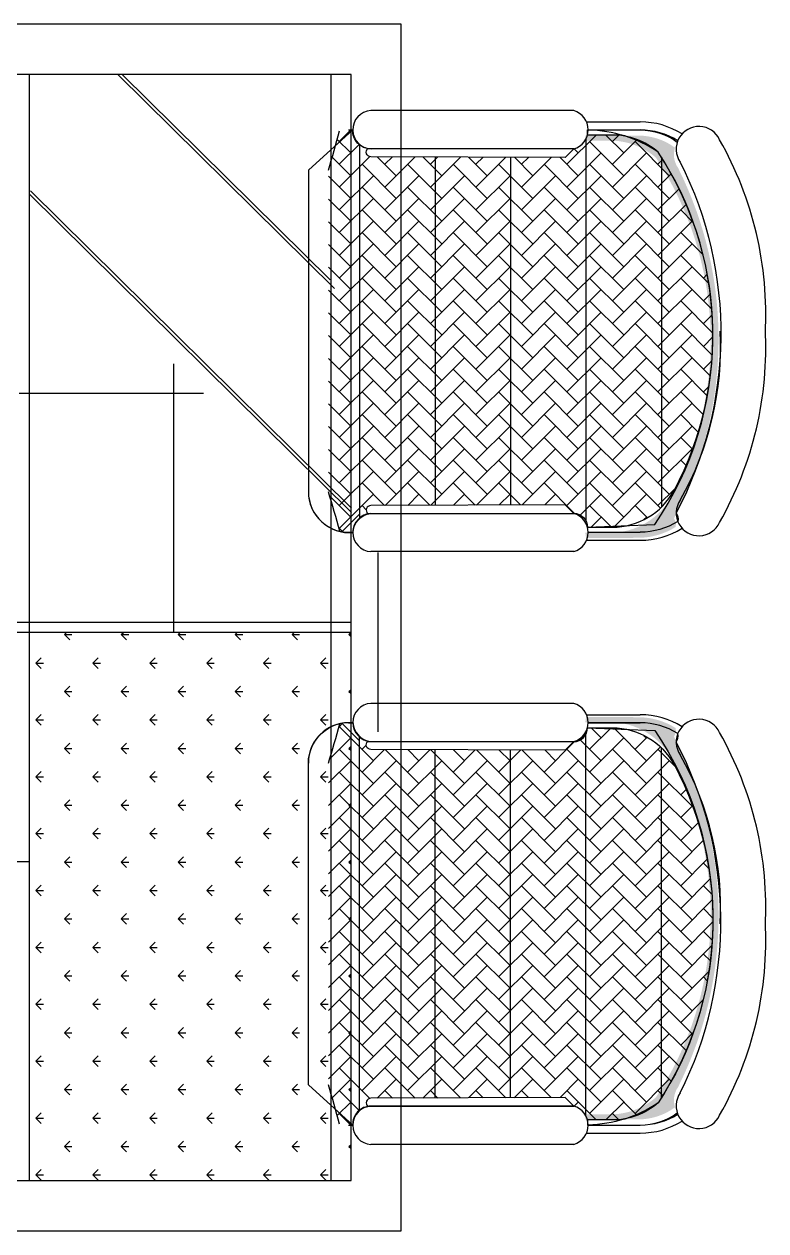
# Model space of a CAD drawing. Header units: inches. Extents: x 13 to 55.5, y 11.7 to 36.5.
# Drawn here: x 52.655 to 53.392, y 24.852 to 26.052 of the extents above; entities that cross this region are included whole.
import ezdxf

# ---------------------------------------------------------------- set-up
doc = ezdxf.new("R2010")
doc.units = ezdxf.units.IN
doc.header["$MEASUREMENT"] = 0
doc.layers.add('02', color=2, linetype='Continuous')
doc.layers.add('8', color=8, linetype='Continuous')

msp = doc.modelspace()

# ---------------------------------------------------------------- hatches: boundary and pattern name
at = {"layer": '8'}
h = msp.add_hatch(dxfattribs=at)
h.set_pattern_fill('AR-HBONE', color=256, scale=0.004, angle=359.9999999999999, style=0)
h.set_pattern_definition([(45.00000000000014, (-0.2515705885031814, 25.41471895144952), (-1.76204181990111e-17, 0.02262741699796952), [0.048, -0.016]), (135.0000000000001, (-0.2402568800041074, 25.42603265994859), (-1.76204181990111e-17, 0.02262741699796952), [0.048, -0.016])])
edge = h.paths.add_edge_path()
edge.add_ellipse((53.0197980657088, 25.95632876777546), major_axis=(-0.03711969488062158, 0.03711969488062158), ratio=0.9999999999999056, start_angle=56.70948226080458, end_angle=112.1728239830154, ccw=False)
edge.add_ellipse((52.97740501194339, 25.9067027867439), major_axis=(-0.02828427035544539, 0.02828427035544539), ratio=0.9999999503309679, start_angle=-31.98292536881293, end_angle=-31.79992464766003)
edge.add_ellipse((49.01735624653365, 27.02418207336615), major_axis=(-2.895942593293615, 2.895942593293615), ratio=0.9999999999748381, start_angle=209.1642256903509, end_angle=209.7311958649232, ccw=False)
edge.add_line((52.95740501192476, 25.90660311223639), (52.95740501192476, 25.58678799828505))
edge.add_ellipse((48.79274449479844, 24.35960654629327), major_axis=(-3.070046542086632, 3.070046542086632), ratio=0.9999999999564282, start_angle=240.8807561910904, end_angle=241.41842246210962, ccw=False)
edge.add_ellipse((52.99911408842154, 25.55436109657041), major_axis=(0.02199703812545729, 0.02199703812545729), ratio=0.9999999999997262, start_angle=46.384855558178685, end_angle=147.4524871936115, ccw=False)
edge.add_line((52.99836225999597, 25.58546051981267), (53.20122826442666, 25.58546051981267))
edge.add_ellipse((53.20122826431025, 25.55187521725185), major_axis=(0.02374839519204244, 0.02374839519204244), ratio=0.999999999999079, start_angle=352.2819817176962, end_angle=404.99999999998784, ccw=False)
edge.add_line((53.22795088094271, 25.5722191183466), (53.27065087045621, 25.5738498197332))
edge.add_ellipse((53.00603558268476, 25.74208693366547), major_axis=(-0.2217261565872406, 0.2217261565872406), ratio=0.9999999999999535, start_angle=192.5526143752562, end_angle=257.4369000032245)
edge.add_ellipse((53.2128756557925, 25.81696251336126), major_axis=(0.07761723070756596, 0.07761723070756593), ratio=0.9999999999995667, start_angle=13.22243711254241, end_angle=36.42645622349425)
edge.add_ellipse((53.19570937665257, 25.94697963477103), major_axis=(0.02815593953293743, 0.02815593953293744), ratio=0.999999999999625, start_angle=236.3880400030622, end_angle=282.36011764701766, ccw=False)
edge.add_line((53.20357164979059, 25.90794505365358), (52.99943241564169, 25.90794505365358))
edge = h.paths.add_edge_path()
edge.add_line((53.27065087045621, 25.5738498197332), (53.22795088094271, 25.5722191183466))
edge.add_ellipse((53.20122826431025, 25.55187521725185), major_axis=(0.02374839519204244, 0.02374839519204244), ratio=0.9999999999990796, start_angle=352.2819817176962, end_angle=404.9999999999878)
edge.add_line((53.20122826431025, 25.58546051981267), (52.99836225987956, 25.58546051981267))
edge.add_ellipse((52.99911408842154, 25.55436109657041), major_axis=(0.0219970381254596, 0.0219970381254596), ratio=0.9999999999999429, start_angle=46.38485555818649, end_angle=147.4524871936162)
edge.add_ellipse((52.97740501194339, 25.58670278673691), major_axis=(0.02828427124717546, 0.02828427124717545), ratio=0.999999999993681, start_angle=212.4852900864622, end_angle=225.0000000001774)
edge.add_line((52.97740501194339, 25.54670278672876), (52.9815529371247, 25.54670278672876))
edge.add_ellipse((53.00062268745232, 25.54642593869523), major_axis=(0.01348577075255703, 0.01348577075255703), ratio=0.9999999999996624, start_angle=57.1171861903224, end_angle=134.1682581221295, ccw=False)
edge.add_ellipse((52.99955246312156, 25.56864416191985), major_axis=(0.003267887545121787, 0.003267887545121787), ratio=0.999999999998278, start_angle=45.23403466072068, end_angle=185.603807647753, ccw=False)
edge.add_line((52.99953358591146, 25.57326561425163), (53.1925402929176, 25.5740539883862))
edge.add_line((53.1925402929176, 25.5740539883862), (53.2012076452941, 25.56546648602108))
edge.add_ellipse((53.19570937653616, 25.54642593869523), major_axis=(0.01401380187696808, 0.01401380187696808), ratio=0.9999996655124864, start_angle=388.8310165145178, end_angle=388.89307214872713, ccw=False)
edge.add_ellipse((53.20122826431025, 25.55187521725185), major_axis=(0.00960625956833662, 0.00960625956833662), ratio=0.9999999999988806, start_angle=314.27275773978954, end_angle=404.99999999995794, ccw=False)
edge.add_line((53.21481247263573, 25.55170278673342), (53.25383299303785, 25.55319297016996))
edge.add_ellipse((53.23946618981272, 25.6217027867404), major_axis=(0.04949747468305585, 0.04949747468305585), ratio=0.999999999999128, start_angle=236.8435514418256, end_angle=286.4336724394375)
edge.add_ellipse((53.00940826284777, 25.74317315512036), major_axis=(0.2334531160339908, 0.2334531160339908), ratio=0.9999999999999766, start_angle=287.0107244184949, end_angle=317.3406947213474)
edge.add_ellipse((53.00603558268476, 25.74208693366547), major_axis=(0.2358682922109249, 0.2358682922109249), ratio=0.9999999999998835, start_angle=317.5034555644636, end_angle=348.2003856930029)
edge.add_ellipse((53.2128756557925, 25.81696251336126), major_axis=(0.09175936633127992, 0.0917593663312799), ratio=0.9999999999986574, start_angle=11.1534382299104, end_angle=27.02947871556328)
edge.add_ellipse((53.23946618981272, 25.8717027867404), major_axis=(0.0494974746830768, 0.0494974746830768), ratio=0.9999999999993568, start_angle=33.92524018223193, end_angle=44.9999999999259)
edge.add_line((53.23946618981272, 25.94170278673284), (53.21481247263573, 25.94170278673284))
edge.add_ellipse((53.19570937665257, 25.94697963477103), major_axis=(0.01401380390919152, 0.01401380390919152), ratio=0.9999999999991236, start_angle=241.168991394297, end_angle=299.55825086552113, ccw=False)
edge.add_line((53.20122826431025, 25.92794505365766), (53.19254029280118, 25.91933712213524))
edge.add_line((53.1925402929176, 25.91933712213524), (52.99953358591146, 25.92012549626981))
edge.add_ellipse((52.99955246312156, 25.92474694860158), major_axis=(-0.003267887545158167, 0.003267887545158167), ratio=0.999999999996683, start_angle=-3.186749368873109, end_angle=134.7659653392362, ccw=False)
edge.add_ellipse((52.99943241564169, 25.94586146822423), major_axis=(0.01266881823524778, 0.01266881823524779), ratio=0.9999999999993474, start_angle=132.3085165616739, end_angle=215.4868303800233, ccw=False)
edge.add_line((52.98153576528266, 25.94670278673749), (52.97740501194339, 25.94670278673749))
edge.add_ellipse((52.97740501194339, 25.90670278672934), major_axis=(-0.02828427124733383, 0.02828427124733383), ratio=0.9999999999974617, start_angle=-45.0000000000943, end_angle=-31.98292409472736)
edge.add_ellipse((53.0197980657088, 25.95632876777546), major_axis=(-0.03711969488061664, 0.03711969488061666), ratio=0.9999999999995136, start_angle=56.70948226076564, end_angle=112.1728239829847)
edge.add_line((52.99943241564169, 25.90794505365358), (53.20357164979059, 25.90794505365358))
edge.add_ellipse((53.19570937665257, 25.94697963477103), major_axis=(0.02815593953293744, 0.02815593953293742), ratio=0.9999999999996255, start_angle=236.3880400030877, end_angle=282.3601176470377)
edge.add_ellipse((53.2128756557925, 25.81696251336126), major_axis=(0.07761723070756596, 0.07761723070756596), ratio=0.9999999999995661, start_angle=373.2224371125423, end_angle=396.4264562234957, ccw=False)
edge.add_ellipse((53.00603558268476, 25.74208693366547), major_axis=(-0.2217261565872262, 0.2217261565872261), ratio=0.9999999999999727, start_angle=192.5526143752547, end_angle=257.4369000032344, ccw=False)
h = msp.add_hatch(color=256, dxfattribs=at)
edge = h.paths.add_edge_path()
edge.add_line((53.21258219325527, 25.93614522629816), (53.21258219325527, 25.94114522630281))
edge.add_line((53.21258219325527, 25.94114522630281), (53.26517473260019, 25.94114522630281))
edge.add_ellipse((53.26517473260019, 25.87904486191275), major_axis=(0.04391158877690961, 0.04391158877690962), ratio=0.9999999999996504, start_angle=368.7254611010347, end_angle=405.00000000001, ccw=False)
edge.add_ellipse((53.32339138857633, 25.922075167169), major_axis=(0.01597881421150872, 0.01597881421150872), ratio=0.9999999999997197, start_angle=116.8627305504577, end_angle=169.9002570537917)
edge.add_ellipse((52.96492076228451, 25.73874954975492), major_axis=(0.2688794888705367, 0.2688794888705368), ratio=0.999999999999976, start_angle=287.04214320985477, end_angle=341.622709243357, ccw=False)
edge.add_ellipse((53.29240181477353, 25.55446324897804), major_axis=(-0.007301968413414115, 0.007301968413414115), ratio=0.9999999999988148, start_angle=210.4029110250284, end_angle=260.62732594958993, ccw=False)
edge.add_ellipse((53.26517473260019, 25.61114522630107), major_axis=(0.04949747468317228, 0.04949747468317228), ratio=0.9999999999996415, start_angle=225.0000000000205, end_angle=257.1216498741165, ccw=False)
edge.add_line((53.26517473260019, 25.54114522630863), (53.21329760883081, 25.5408683782751))
edge.add_ellipse((53.19347909727212, 25.54086837826054), major_axis=(0.01401380390892547, 0.01401380390892547), ratio=0.9999999999976941, start_angle=314.9999999999557, end_angle=330.4417491347136)
edge.add_line((53.21258219325527, 25.54614522629874), (53.23723591043226, 25.54614522629874))
edge.add_ellipse((53.23723591054868, 25.61614522630572), major_axis=(0.04949747468306953, 0.04949747468306953), ratio=0.9999999999999349, start_angle=225.0000000000163, end_angle=286.4336724394161)
edge.add_ellipse((53.00717798346732, 25.73761559468568), major_axis=(0.2334531160339799, 0.2334531160339799), ratio=0.9999999999999758, start_angle=287.0107244185184, end_angle=348.3631465360825)
edge.add_ellipse((53.23723591054868, 25.86614522630572), major_axis=(-0.04949747468311956, 0.04949747468311959), ratio=0.9999999999996813, start_angle=-85.74232323670533, end_angle=-45.00000000010168)
edge.add_line((53.23723591054868, 25.93614522629816), (53.21258219337169, 25.93614522629816))
h = msp.add_hatch(dxfattribs=at)
h.set_pattern_fill('AR-HBONE', color=256, scale=0.004, angle=179.9999999999999, style=0)
h.set_pattern_definition([(314.9999999999998, (-0.2515705885031814, 25.48918789968758), (-2.03913860616413e-17, -0.02262741699796952), [0.048, -0.016]), (224.9999999999999, (-0.2402568800041074, 25.47787419118851), (-2.03913860616413e-17, -0.02262741699796952), [0.048, -0.016])])
h.paths.add_polyline_path([(52.99943241564169, 24.99596179748352, 0.2468422709474526), (52.96839535451572, 24.95823194523274, -0.0007984914309598598), (52.96827092504672, 24.95826092049703, 0.002473879123447363), (52.95740501192476, 24.99730373890072), (52.95740501192476, 25.31711885285205, 0.002346015980585561), (52.96873740159053, 25.35625368067287, 0.4719914080799239), (52.99836225999597, 25.31844633130988), (53.20122826431025, 25.31844633130988, 0.23417052266878), (53.22795088094271, 25.3316877327905), (53.27065087045621, 25.33005703138935, -0.2909257063507577), (53.27068165485825, 24.99363123321547, -0.101594013467479), (53.22923963604107, 24.97840361196888, 0.2033254252404385), (53.20357164979059, 24.99596179748352)])
h.paths.add_polyline_path([(53.27065087045621, 25.33005703138935), (53.22795088094271, 25.3316877327905, -0.23417052266878), (53.20122826431025, 25.31844633130988), (52.99836225999597, 25.31844633130988, -0.4719914080796609), (52.96873740159053, 25.35625368067287, -0.05466006221869264), (52.97740501194339, 25.35720406439379), (52.98155293700829, 25.35720406439379, 0.349465672316923), (52.9966192991108, 25.33883406531988, 0.7026147528373601), (52.99953358591146, 25.33064123688547), (53.1925402929176, 25.3298528627509), (53.2012076452941, 25.33844036511602, 0.0002707687429301205), (53.20122826431025, 25.33844633131395, 0.4179360945045427), (53.21481247263573, 25.35220406440368), (53.25383299303785, 25.35071388096714, -0.2198190708416146), (53.30094468017187, 25.3156763696332, -0.1331174979334463), (53.3392853593089, 25.14724978100441, -0.1347473840811353), (53.28515226690642, 24.97916839376723, -0.06938331227992234), (53.25291246635452, 24.96350764784603, -0.04836040347699975), (53.23946618981272, 24.96220406438971), (53.21481247263573, 24.96220406438971, 0.2604304457768875), (53.20122826431025, 24.97596179747945), (53.1925402929176, 24.98456972900187), (52.99953358591146, 24.98378135486729, 0.6869772238725623), (52.99647129274517, 24.9757154044799, 0.3797560916365795), (52.98153576528266, 24.95720406439961), (52.97740501194339, 24.95720406439961, -0.05685886338214961), (52.96839535451572, 24.95823194523274, -0.2468422709473726), (52.99943241564169, 24.99596179748352), (53.20357164979059, 24.99596179748352, -0.2033254252404394), (53.22923963604107, 24.97840361196888, 0.1015940134674754), (53.27068165485825, 24.99363123321547, 0.2909257063507623)])
h = msp.add_hatch(color=256, dxfattribs=at)
edge = h.paths.add_edge_path()
edge.add_line((53.21258219325527, 24.96776162482439), (53.21258219325527, 24.96276162481974))
edge.add_line((53.21258219325527, 24.96276162483429), (53.26517473260019, 24.96276162483429))
edge.add_arc((53.26517473260019, 25.02486198922435), 0.06210036439365649, 270, 306.2745388989446)
edge.add_arc((53.32339138857633, 24.98183168395355), 0.02259745576856841, 505.099742946363, 558.1372694494636, ccw=False)
edge.add_arc((52.96492076228451, 25.16515730138218), 0.3802530198046514, 333.3772907566349, 387.9578567901449)
edge.add_arc((53.29240181477353, 25.34944360214451), 0.010326542762251, 324.372674050034, 374.5970889750452)
edge.add_arc((53.26517473260019, 25.29276162482148), 0.07000000000013158, 417.8783501258628, 450)
edge.add_line((53.26517473260019, 25.36276162482847), (53.21329760883081, 25.36303847286201))
edge.add_arc((53.19347909727212, 25.36303847286201), 0.01981851154849574, 344.5582508652177, 360, ccw=False)
edge.add_line((53.21258219325527, 25.35776162482381), (53.23723591043226, 25.35776162482381))
edge.add_arc((53.23723591054868, 25.28776162483138), 0.07000000000001455, 388.5663275605875, 450, ccw=False)
edge.add_arc((53.00717798346732, 25.16629125645142), 0.3301525628735084, 326.63685346392504, 387.989275581479, ccw=False)
edge.add_arc((53.23723591054868, 25.03776162483138), 0.0700000000000595, 270, 310.7423232367078, ccw=False)
edge.add_line((53.23723591054868, 24.96776162482439), (53.21258219337169, 24.96776162482439))

# ---------------------------------------------------------------- linework, layer by layer
at = {"layer": '02'}
for p, q in [((53.02978689252477, 26.05195342555982), (52.27978689252477, 26.05195342555982)), ((53.02978689252477, 24.85195342556273), (53.02978689252477, 26.05195342555982)), ((52.97978689259462, 26.00195342557146), (52.32978689257133, 26.00195342557146)), ((52.65978689252943, 26.00195342557146), (52.65978689252943, 24.90195342556564)), ((52.74792132415887, 26.00195342557146), (52.96331679477434, 25.78903840070581)), ((52.75232115824319, 26.00195342557146), (52.95902424928344, 25.79763068079939)), ((52.95982496085189, 26.00195342557146), (52.95982496085189, 24.90195342556564)), ((52.97978689259462, 24.90195342556564), (52.97978689259462, 26.00195342557146)), ((53.20122826431025, 25.96601421589896), (52.99943241564169, 25.96601421589896)), ((52.97740501194339, 25.94670278673749), (52.98155293700829, 25.94670278673749)), ((53.21396112517532, 25.95470278673912), (53.26740501198064, 25.95470278673912)), ((53.21335327479601, 25.93795376870714), (53.21335327479601, 25.55800257947869)), ((52.98835327481929, 25.93178132086343), (52.98835327481929, 25.56038783531568)), ((53.06335327477272, 25.91986481211081), (53.06335327477272, 25.57352629841063)), ((53.13835327484257, 25.919558459749), (53.13835327484257, 25.57383265077243)), ((53.28835327474944, 25.91975072641964), (53.28835327474944, 25.57160235836801)), ((52.66120037698265, 25.88627803239962), (52.98037175688505, 25.57078215835083)), ((52.65978689252943, 25.88332607293143), (52.98037175688505, 25.56643299180888)), ((52.80323582299597, 25.71428529173301), (52.80323582299597, 25.44695342556389)), ((52.64978689252011, 25.68483466381605), (52.83302954869423, 25.68483466381605)), ((52.98833121609486, 25.56469680460743), (52.97061404451806, 25.54697963301607)), ((52.97740501194339, 25.54670278672876), (52.98155293700829, 25.54670278672876)), ((53.21396112517532, 25.53870278674168), (53.26740501198064, 25.53870278674168)), ((53.21552595443636, 25.54670278672876), (53.26740501198064, 25.54670278672876)), ((53.20122826431025, 25.5273913575673), (52.99943241564169, 25.5273913575673)), ((53.00633796205356, 25.52652172930704), (53.00633796205356, 25.34822961797346)), ((52.97978689259462, 25.45695342557321), (52.32978689257133, 25.45695342557321)), ((52.97978689259462, 25.44695342556389), (52.32978689257133, 25.44695342556389)), ((52.69484365108501, 25.44493072813367), (52.69686634855888, 25.44695342556389)), ((52.69484365108501, 25.44493072813367), (52.70014695200216, 25.43962742727473)), ((52.69484367448449, 25.44493072811912), (52.70234367454968, 25.44493072811912)), ((52.75141219358038, 25.44493072813367), (52.75343489105425, 25.44695342556389)), ((52.75141219358038, 25.44493072813367), (52.75671549449753, 25.43962742727473)), ((52.75141221697986, 25.44493072811912), (52.75891221704505, 25.44493072811912)), ((52.80798073607575, 25.44493072813367), (52.81000343354962, 25.44695342556389)), ((52.80798073607575, 25.44493072813367), (52.8132840369929, 25.43962742727473)), ((52.80798075947523, 25.44493072811912), (52.81548075954042, 25.44493072811912)), ((52.86454927857112, 25.44493072813367), (52.86657197604499, 25.44695342556389)), ((52.86454927857112, 25.44493072813367), (52.86985257948827, 25.43962742727473)), ((52.86454930208701, 25.44493072811912), (52.87204930203579, 25.44493072811912)), ((52.92111782106649, 25.44493072813367), (52.92314051854036, 25.44695342556389)), ((52.92111782106649, 25.44493072813367), (52.92642112198364, 25.43962742727473)), ((52.92111784458238, 25.44493072811912), (52.92861784453116, 25.44493072811912)), ((52.97768636356186, 25.44493072813367), (52.97970906103573, 25.44695342556389)), ((52.97768636356186, 25.44493072813367), (52.97978689259462, 25.44283019915912)), ((52.97768638707775, 25.44493072811912), (52.97978689259462, 25.44493072811912)), ((52.66655937983732, 25.41664645688599), (52.67186268075447, 25.42194975774493)), ((52.66655937983732, 25.41664645688599), (52.67186268075447, 25.41134315602705)), ((52.6665594032368, 25.41664645688599), (52.674059403302, 25.41664645688599)), ((52.72312792233269, 25.41664645688599), (52.72843122324984, 25.42194975774493)), ((52.72312792233269, 25.41664645688599), (52.72843122324984, 25.41134315602705)), ((52.72312794573217, 25.41664645688599), (52.73062794579737, 25.41664645688599)), ((52.77969646482806, 25.41664645688599), (52.78499976574521, 25.42194975774493)), ((52.77969646482806, 25.41664645688599), (52.78499976574521, 25.41134315602705)), ((52.77969648834396, 25.41664645688599), (52.78719648829274, 25.41664645688599)), ((52.83626500732343, 25.41664645688599), (52.84156830824058, 25.42194975774493)), ((52.83626500732343, 25.41664645688599), (52.84156830824058, 25.41134315602705)), ((52.83626503083933, 25.41664645688599), (52.84376503078811, 25.41664645688599)), ((52.8928335498188, 25.41664645688599), (52.89813685073595, 25.42194975774493)), ((52.8928335498188, 25.41664645688599), (52.89813685073595, 25.41134315602705)), ((52.8928335733347, 25.41664645688599), (52.90033357328348, 25.41664645688599)), ((52.94940209231417, 25.41664645688599), (52.95470539323132, 25.42194975774493)), ((52.94940209231417, 25.41664645688599), (52.95470539323132, 25.41134315602705)), ((52.94940211583007, 25.41664645688599), (52.95690211589526, 25.41664645688599)), ((52.69484365108501, 25.3883621856383), (52.70014695200216, 25.39366548649724)), ((52.75141219358038, 25.3883621856383), (52.75671549449753, 25.39366548649724)), ((52.80798073607575, 25.3883621856383), (52.8132840369929, 25.39366548649724)), ((52.86454927857112, 25.3883621856383), (52.86985257948827, 25.39366548649724)), ((52.92111782106649, 25.3883621856383), (52.92642112198364, 25.39366548649724)), ((52.69484365108501, 25.3883621856383), (52.70014695200216, 25.38305888477936)), ((52.69484367448449, 25.3883621856383), (52.70234367454968, 25.3883621856383)), ((52.75141219358038, 25.3883621856383), (52.75671549449753, 25.38305888477936)), ((52.75141221709627, 25.3883621856383), (52.75891221704505, 25.3883621856383)), ((52.80798073607575, 25.3883621856383), (52.8132840369929, 25.38305888477936)), ((52.80798075959164, 25.3883621856383), (52.81548075954042, 25.3883621856383)), ((52.86454927857112, 25.3883621856383), (52.86985257948827, 25.38305888477936)), ((52.86454930208701, 25.3883621856383), (52.87204930203579, 25.3883621856383)), ((52.92111782106649, 25.3883621856383), (52.92642112198364, 25.38305888477936)), ((52.92111784458238, 25.3883621856383), (52.92861784464758, 25.3883621856383)), ((52.97768636356186, 25.3883621856383), (52.97978689259462, 25.39046271461286)), ((52.97768636356186, 25.3883621856383), (52.97978689259462, 25.38626165666375)), ((52.97768638707775, 25.3883621856383), (52.97978689259462, 25.3883621856383)), ((53.20122826431025, 25.37651549355525), (52.99943241564169, 25.37651549355525)), ((52.66655937983732, 25.36007791439062), (52.67186268075447, 25.36538121524956)), ((52.66655937983732, 25.36007791439062), (52.67186268075447, 25.35477461353168)), ((52.6665594032368, 25.36007791440517), (52.674059403302, 25.36007791440517)), ((52.72312792233269, 25.36007791439062), (52.72843122324984, 25.36538121524956)), ((52.72312792233269, 25.36007791439062), (52.72843122324984, 25.35477461353168)), ((52.72312794584859, 25.36007791440517), (52.73062794579737, 25.36007791440517)), ((52.77969646482806, 25.36007791439062), (52.78499976574521, 25.36538121524956)), ((52.77969646482806, 25.36007791439062), (52.78499976574521, 25.35477461353168)), ((52.77969648834396, 25.36007791440517), (52.78719648829274, 25.36007791440517)), ((52.83626500732343, 25.36007791439062), (52.84156830824058, 25.36538121524956)), ((52.83626500732343, 25.36007791439062), (52.84156830824058, 25.35477461353168)), ((52.83626503083933, 25.36007791440517), (52.84376503090452, 25.36007791440517)), ((52.8928335498188, 25.36007791439062), (52.89813685073595, 25.36538121524956)), ((52.8928335498188, 25.36007791439062), (52.89813685073595, 25.35477461353168)), ((52.8928335733347, 25.36007791440517), (52.90033357339989, 25.36007791440517)), ((52.94940209231417, 25.36007791439062), (52.95470539323132, 25.36538121524956)), ((52.94940209231417, 25.36007791439062), (52.95470539323132, 25.35477461353168)), ((52.94940211594648, 25.36007791440517), (52.95690211589526, 25.36007791440517)), ((52.98833121609486, 25.33921004652968), (52.97061404451806, 25.35692721810648)), ((52.97740501194339, 25.35720406439379), (52.98155293700829, 25.35720406439379)), ((53.21396112517532, 25.36520406439542), (53.26740501198064, 25.36520406439542)), ((53.21552595443636, 25.35720406439379), (53.26740501198064, 25.35720406439379)), ((53.21335327479601, 24.96595308242997), (53.21335327479601, 25.34590427165842)), ((52.69484365108501, 25.33179364314293), (52.70014695200216, 25.33709694400187)), ((52.75141219358038, 25.33179364314293), (52.75671549449753, 25.33709694400187)), ((52.80798073607575, 25.33179364314293), (52.8132840369929, 25.33709694400187)), ((52.86454927857112, 25.33179364314293), (52.86985257948827, 25.33709694400187)), ((52.92111782106649, 25.33179364314293), (52.92642112198364, 25.33709694400187)), ((52.97768636356186, 25.33179364314293), (52.97978689259462, 25.33389417211749)), ((52.98835327481929, 24.97212553025912), (52.98835327481929, 25.34351901582142)), ((53.28835327474944, 24.98415612471746), (53.28835327474944, 25.33230449276909)), ((52.69484365108501, 25.33179364314293), (52.70014695200216, 25.32649034228399)), ((52.6948436746009, 25.33179364315749), (52.70234367454968, 25.33179364315749)), ((52.75141219358038, 25.33179364314293), (52.75671549449753, 25.32649034228399)), ((52.75141221709627, 25.33179364315749), (52.75891221704505, 25.33179364315749)), ((52.80798073607575, 25.33179364314293), (52.8132840369929, 25.32649034228399)), ((52.80798075959164, 25.33179364315749), (52.81548075965684, 25.33179364315749)), ((52.86454927857112, 25.33179364314293), (52.86985257948827, 25.32649034228399)), ((52.86454930208701, 25.33179364315749), (52.87204930215221, 25.33179364315749)), ((52.92111782106649, 25.33179364314293), (52.92642112198364, 25.32649034228399)), ((52.9211178446988, 25.33179364315749), (52.92861784464758, 25.33179364315749)), ((52.97768636356186, 25.33179364314293), (52.97978689259462, 25.32969311416838)), ((52.97768638719417, 25.33179364315749), (52.97978689259462, 25.33179364315749)), ((53.06335327477272, 24.9840420390263), (53.06335327477272, 25.33038055271192)), ((53.13835327484257, 24.9843483913881), (53.13835327484257, 25.33007420036467)), ((52.66655937983732, 25.30350937189525), (52.67186268075447, 25.30881267275419)), ((52.72312792233269, 25.30350937189525), (52.72843122324984, 25.30881267275419)), ((52.77969646482806, 25.30350937189525), (52.78499976574521, 25.30881267275419)), ((52.83626500732343, 25.30350937189525), (52.84156830824058, 25.30881267275419)), ((52.8928335498188, 25.30350937189525), (52.89813685073595, 25.30881267275419)), ((52.94940209231417, 25.30350937189525), (52.95470539323132, 25.30881267275419)), ((52.66655937983732, 25.30350937189525), (52.67186268075447, 25.29820607103631)), ((52.66655940335322, 25.30350937192435), (52.674059403302, 25.30350937192435)), ((52.72312792233269, 25.30350937189525), (52.72843122324984, 25.29820607103631)), ((52.72312794584859, 25.30350937192435), (52.73062794579737, 25.30350937192435)), ((52.77969646482806, 25.30350937189525), (52.78499976574521, 25.29820607103631)), ((52.77969648834396, 25.30350937192435), (52.78719648840915, 25.30350937192435)), ((52.83626500732343, 25.30350937189525), (52.84156830824058, 25.29820607103631)), ((52.83626503083933, 25.30350937192435), (52.84376503090452, 25.30350937192435)), ((52.8928335498188, 25.30350937189525), (52.89813685073595, 25.29820607103631)), ((52.89283357345111, 25.30350937192435), (52.90033357339989, 25.30350937192435)), ((52.94940209231417, 25.30350937189525), (52.95470539323132, 25.29820607103631)), ((52.94940211594648, 25.30350937192435), (52.95690211589526, 25.30350937192435)), ((52.69484365108501, 25.27522510064756), (52.70014695200216, 25.2805284015065)), ((52.69484365108501, 25.27522510064756), (52.70014695200216, 25.26992179978862)), ((52.6948436746009, 25.27522510067667), (52.7023436746661, 25.27522510067667)), ((52.75141219358038, 25.27522510064756), (52.75671549449753, 25.2805284015065)), ((52.75141219358038, 25.27522510064756), (52.75671549449753, 25.26992179978862)), ((52.75141221709627, 25.27522510067667), (52.75891221716147, 25.27522510067667)), ((52.80798073607575, 25.27522510064756), (52.8132840369929, 25.2805284015065)), ((52.80798073607575, 25.27522510064756), (52.8132840369929, 25.26992179978862)), ((52.80798075970806, 25.27522510067667), (52.81548075965684, 25.27522510067667)), ((52.86454927857112, 25.27522510064756), (52.86985257948827, 25.2805284015065)), ((52.86454927857112, 25.27522510064756), (52.86985257948827, 25.26992179978862)), ((52.86454930220343, 25.27522510067667), (52.87204930215221, 25.27522510067667)), ((52.92111782106649, 25.27522510064756), (52.92642112198364, 25.2805284015065)), ((52.92111782106649, 25.27522510064756), (52.92642112198364, 25.26992179978862)), ((52.9211178446988, 25.27522510067667), (52.92861784464758, 25.27522510067667)), ((52.97768636356186, 25.27522510064756), (52.97978689259462, 25.27732562962212)), ((52.97768636356186, 25.27522510064756), (52.97978689259462, 25.27312457167301)), ((52.97768638719417, 25.27522510067667), (52.97978689259462, 25.27522510067667)), ((52.66655937983732, 25.24694082939988), (52.67186268075447, 25.25224413025882)), ((52.72312792233269, 25.24694082939988), (52.72843122324984, 25.25224413025882)), ((52.77969646482806, 25.24694082939988), (52.78499976574521, 25.25224413025882)), ((52.83626500732343, 25.24694082939988), (52.84156830824058, 25.25224413025882)), ((52.8928335498188, 25.24694082939988), (52.89813685073595, 25.25224413025882)), ((52.94940209231417, 25.24694082939988), (52.95470539323132, 25.25224413025882)), ((52.66655937983732, 25.24694082939988), (52.67186268075447, 25.24163752854094)), ((52.66655940335322, 25.24694082944353), (52.67405940341841, 25.24694082944353)), ((52.72312792233269, 25.24694082939988), (52.72843122324984, 25.24163752854094)), ((52.72312794584859, 25.24694082944353), (52.73062794591378, 25.24694082944353)), ((52.77969646482806, 25.24694082939988), (52.78499976574521, 25.24163752854094)), ((52.77969648846037, 25.24694082944353), (52.78719648840915, 25.24694082944353)), ((52.83626500732343, 25.24694082939988), (52.84156830824058, 25.24163752854094)), ((52.83626503095574, 25.24694082944353), (52.84376503090452, 25.24694082944353)), ((52.8928335498188, 25.24694082939988), (52.89813685073595, 25.24163752854094)), ((52.89283357345111, 25.24694082944353), (52.90033357339989, 25.24694082944353)), ((52.94940209231417, 25.24694082939988), (52.95470539323132, 25.24163752854094)), ((52.94940211594648, 25.24694082944353), (52.95690211601168, 25.24694082944353)), ((52.65982496080532, 25.2190721873065), (52.47658230474762, 25.2190721873065)), ((52.69484365108501, 25.21865655815219), (52.70014695200216, 25.22395985901113)), ((52.69484365108501, 25.21865655815219), (52.70014695200216, 25.21335325729325)), ((52.6948436746009, 25.21865655819585), (52.7023436746661, 25.21865655819585)), ((52.75141219358038, 25.21865655815219), (52.75671549449753, 25.22395985901113)), ((52.75141219358038, 25.21865655815219), (52.75671549449753, 25.21335325729325)), ((52.75141221721269, 25.21865655819585), (52.75891221716147, 25.21865655819585)), ((52.80798073607575, 25.21865655815219), (52.8132840369929, 25.22395985901113)), ((52.80798073607575, 25.21865655815219), (52.8132840369929, 25.21335325729325)), ((52.80798075970806, 25.21865655819585), (52.81548075965684, 25.21865655819585)), ((52.86454927857112, 25.21865655815219), (52.86985257948827, 25.22395985901113)), ((52.86454927857112, 25.21865655815219), (52.86985257948827, 25.21335325729325)), ((52.86454930220343, 25.21865655819585), (52.87204930226862, 25.21865655819585)), ((52.92111782106649, 25.21865655815219), (52.92642112198364, 25.22395985901113)), ((52.92111782106649, 25.21865655815219), (52.92642112198364, 25.21335325729325)), ((52.9211178446988, 25.21865655819585), (52.92861784476399, 25.21865655819585)), ((52.97768636356186, 25.21865655815219), (52.97978689259462, 25.22075708712675)), ((52.97768636356186, 25.21865655815219), (52.97978689259462, 25.21655602917764)), ((52.97768638731058, 25.21865655819585), (52.97978689259462, 25.21865655819585)), ((52.66655937983732, 25.19037228690451), (52.67186268075447, 25.19567558776345)), ((52.66655937983732, 25.19037228690451), (52.67186268075447, 25.18506898604557)), ((52.66655940346963, 25.19037228696272), (52.67405940341841, 25.19037228696272)), ((52.72312792233269, 25.19037228690451), (52.72843122324984, 25.19567558776345)), ((52.72312792233269, 25.19037228690451), (52.72843122324984, 25.18506898604557)), ((52.723127945965, 25.19037228696272), (52.73062794591378, 25.19037228696272)), ((52.77969646482806, 25.19037228690451), (52.78499976574521, 25.19567558776345)), ((52.77969646482806, 25.19037228690451), (52.78499976574521, 25.18506898604557)), ((52.77969648846037, 25.19037228696272), (52.78719648840915, 25.19037228696272)), ((52.83626500732343, 25.19037228690451), (52.84156830824058, 25.19567558776345)), ((52.83626500732343, 25.19037228690451), (52.84156830824058, 25.18506898604557)), ((52.83626503095574, 25.19037228696272), (52.84376503102094, 25.19037228696272)), ((52.8928335498188, 25.19037228690451), (52.89813685073595, 25.19567558776345)), ((52.8928335498188, 25.19037228690451), (52.89813685073595, 25.18506898604557)), ((52.89283357345111, 25.19037228696272), (52.90033357351631, 25.19037228696272)), ((52.94940209231417, 25.19037228690451), (52.95470539323132, 25.19567558776345)), ((52.94940209231417, 25.19037228690451), (52.95470539323132, 25.18506898604557)), ((52.9494021160629, 25.19037228696272), (52.95690211601168, 25.19037228696272)), ((52.69484365108501, 25.16208801565682), (52.70014695200216, 25.16739131651576)), ((52.75141219358038, 25.16208801565682), (52.75671549449753, 25.16739131651576)), ((52.80798073607575, 25.16208801565682), (52.8132840369929, 25.16739131651576)), ((52.86454927857112, 25.16208801565682), (52.86985257948827, 25.16739131651576)), ((52.92111782106649, 25.16208801565682), (52.92642112198364, 25.16739131651576)), ((52.97768636356186, 25.16208801565682), (52.97978689259462, 25.16418854463138)), ((52.69484365108501, 25.16208801565682), (52.70014695200216, 25.15678471479788)), ((52.69484367471732, 25.16208801571503), (52.7023436746661, 25.16208801571503)), ((52.75141219358038, 25.16208801565682), (52.75671549449753, 25.15678471479788)), ((52.75141221721269, 25.16208801571503), (52.75891221716147, 25.16208801571503)), ((52.80798073607575, 25.16208801565682), (52.8132840369929, 25.15678471479788)), ((52.80798075970806, 25.16208801571503), (52.81548075977325, 25.16208801571503)), ((52.86454927857112, 25.16208801565682), (52.86985257948827, 25.15678471479788)), ((52.86454930220343, 25.16208801571503), (52.87204930226862, 25.16208801571503)), ((52.92111782106649, 25.16208801565682), (52.92642112198364, 25.15678471479788)), ((52.92111784481521, 25.16208801571503), (52.92861784476399, 25.16208801571503)), ((52.97768636356186, 25.16208801565682), (52.97978689259462, 25.15998748668227)), ((52.97768638731058, 25.16208801571503), (52.97978689259462, 25.16208801571503)), ((52.66655937983732, 25.13380374440914), (52.67186268075447, 25.13910704526808)), ((52.66655937983732, 25.13380374440914), (52.67186268075447, 25.1285004435502)), ((52.66655940346963, 25.1338037444819), (52.67405940341841, 25.1338037444819)), ((52.72312792233269, 25.13380374440914), (52.72843122324984, 25.13910704526808)), ((52.72312792233269, 25.13380374440914), (52.72843122324984, 25.1285004435502)), ((52.723127945965, 25.1338037444819), (52.7306279460302, 25.1338037444819)), ((52.77969646482806, 25.13380374440914), (52.78499976574521, 25.13910704526808)), ((52.77969646482806, 25.13380374440914), (52.78499976574521, 25.1285004435502)), ((52.77969648846037, 25.1338037444819), (52.78719648852557, 25.1338037444819)), ((52.83626500732343, 25.13380374440914), (52.84156830824058, 25.13910704526808)), ((52.83626500732343, 25.13380374440914), (52.84156830824058, 25.1285004435502)), ((52.83626503095574, 25.1338037444819), (52.84376503102094, 25.1338037444819)), ((52.8928335498188, 25.13380374440914), (52.89813685073595, 25.13910704526808)), ((52.8928335498188, 25.13380374440914), (52.89813685073595, 25.1285004435502)), ((52.89283357356753, 25.1338037444819), (52.90033357351631, 25.1338037444819)), ((52.94940209231417, 25.13380374440914), (52.95470539323132, 25.13910704526808)), ((52.94940209231417, 25.13380374440914), (52.95470539323132, 25.1285004435502)), ((52.9494021160629, 25.1338037444819), (52.95690211601168, 25.1338037444819)), ((52.69484365108501, 25.10551947316145), (52.70014695200216, 25.1108227740204)), ((52.69484365108501, 25.10551947316145), (52.70014695200216, 25.10021617230251)), ((52.69484367471732, 25.10551947323421), (52.70234367478251, 25.10551947323421)), ((52.75141219358038, 25.10551947316145), (52.75671549449753, 25.1108227740204)), ((52.75141219358038, 25.10551947316145), (52.75671549449753, 25.10021617230251)), ((52.75141221721269, 25.10551947323421), (52.75891221727788, 25.10551947323421)), ((52.80798073607575, 25.10551947316145), (52.8132840369929, 25.1108227740204)), ((52.80798073607575, 25.10551947316145), (52.8132840369929, 25.10021617230251)), ((52.80798075982447, 25.10551947323421), (52.81548075977325, 25.10551947323421)), ((52.86454927857112, 25.10551947316145), (52.86985257948827, 25.1108227740204)), ((52.86454927857112, 25.10551947316145), (52.86985257948827, 25.10021617230251)), ((52.86454930231984, 25.10551947323421), (52.87204930226862, 25.10551947323421)), ((52.92111782106649, 25.10551947316145), (52.92642112198364, 25.1108227740204)), ((52.92111782106649, 25.10551947316145), (52.92642112198364, 25.10021617230251)), ((52.92111784481521, 25.10551947323421), (52.92861784476399, 25.10551947323421)), ((52.97768636356186, 25.10551947316145), (52.97978689259462, 25.10762000213601)), ((52.97768636356186, 25.10551947316145), (52.97978689259462, 25.1034189441869)), ((52.97768638731058, 25.10551947323421), (52.97978689259462, 25.10551947323421)), ((52.66655937983732, 25.07723520191377), (52.67186268075447, 25.08253850277271)), ((52.72312792233269, 25.07723520191377), (52.72843122324984, 25.08253850277271)), ((52.77969646482806, 25.07723520191377), (52.78499976574521, 25.08253850277271)), ((52.83626500732343, 25.07723520191377), (52.84156830824058, 25.08253850277271)), ((52.8928335498188, 25.07723520191377), (52.89813685073595, 25.08253850277271)), ((52.94940209231417, 25.07723520191377), (52.95470539323132, 25.08253850277271)), ((52.66655937983732, 25.07723520191377), (52.67186268075447, 25.07193190105483)), ((52.66655940346963, 25.07723520200108), (52.67405940353483, 25.07723520200108)), ((52.72312792233269, 25.07723520191377), (52.72843122324984, 25.07193190105483)), ((52.723127945965, 25.07723520200108), (52.7306279460302, 25.07723520200108)), ((52.77969646482806, 25.07723520191377), (52.78499976574521, 25.07193190105483)), ((52.77969648857679, 25.07723520200108), (52.78719648852557, 25.07723520200108)), ((52.83626500732343, 25.07723520191377), (52.84156830824058, 25.07193190105483)), ((52.83626503107216, 25.07723520200108), (52.84376503102094, 25.07723520200108)), ((52.8928335498188, 25.07723520191377), (52.89813685073595, 25.07193190105483)), ((52.89283357356753, 25.07723520200108), (52.90033357351631, 25.07723520200108)), ((52.94940209231417, 25.07723520191377), (52.95470539323132, 25.07193190105483)), ((52.9494021160629, 25.07723520200108), (52.95690211612809, 25.07723520200108)), ((52.69484365108501, 25.04895093066608), (52.70014695200216, 25.05425423152503)), ((52.69484365108501, 25.04895093066608), (52.70014695200216, 25.04364762980714)), ((52.69484367471732, 25.0489509307534), (52.70234367478251, 25.0489509307534)), ((52.75141219358038, 25.04895093066608), (52.75671549449753, 25.05425423152503)), ((52.75141219358038, 25.04895093066608), (52.75671549449753, 25.04364762980714)), ((52.7514122173291, 25.0489509307534), (52.75891221727788, 25.0489509307534)), ((52.80798073607575, 25.04895093066608), (52.8132840369929, 25.05425423152503)), ((52.80798073607575, 25.04895093066608), (52.8132840369929, 25.04364762980714)), ((52.80798075982447, 25.0489509307534), (52.81548075977325, 25.0489509307534)), ((52.86454927857112, 25.04895093066608), (52.86985257948827, 25.05425423152503)), ((52.86454927857112, 25.04895093066608), (52.86985257948827, 25.04364762980714)), ((52.86454930231984, 25.0489509307534), (52.87204930238504, 25.0489509307534)), ((52.92111782106649, 25.04895093066608), (52.92642112198364, 25.05425423152503)), ((52.92111782106649, 25.04895093066608), (52.92642112198364, 25.04364762980714)), ((52.92111784481521, 25.0489509307534), (52.92861784488041, 25.0489509307534)), ((52.97768636356186, 25.04895093066608), (52.97978689259462, 25.05105145964064)), ((52.97768636356186, 25.04895093066608), (52.97978689259462, 25.04685040169153)), ((52.977686387427, 25.0489509307534), (52.97978689259462, 25.0489509307534)), ((52.66655937983732, 25.0206666594184), (52.67186268075447, 25.02596996027734)), ((52.66655937983732, 25.0206666594184), (52.67186268075447, 25.01536335855946)), ((52.66655940358605, 25.02066665952026), (52.67405940353483, 25.02066665952026)), ((52.72312792233269, 25.0206666594184), (52.72843122324984, 25.02596996027734)), ((52.72312792233269, 25.0206666594184), (52.72843122324984, 25.01536335855946)), ((52.72312794608142, 25.02066665952026), (52.7306279460302, 25.02066665952026)), ((52.77969646482806, 25.0206666594184), (52.78499976574521, 25.02596996027734)), ((52.77969646482806, 25.0206666594184), (52.78499976574521, 25.01536335855946)), ((52.77969648857679, 25.02066665952026), (52.78719648852557, 25.02066665952026)), ((52.83626500732343, 25.0206666594184), (52.84156830824058, 25.02596996027734)), ((52.83626500732343, 25.0206666594184), (52.84156830824058, 25.01536335855946)), ((52.83626503107216, 25.02066665952026), (52.84376503113735, 25.02066665952026)), ((52.8928335498188, 25.0206666594184), (52.89813685073595, 25.02596996027734)), ((52.8928335498188, 25.0206666594184), (52.89813685073595, 25.01536335855946)), ((52.89283357356753, 25.02066665952026), (52.90033357363272, 25.02066665952026)), ((52.94940209231417, 25.0206666594184), (52.95470539323132, 25.02596996027734)), ((52.94940209231417, 25.0206666594184), (52.95470539323132, 25.01536335855946)), ((52.94940211617931, 25.02066665952026), (52.95690211612809, 25.02066665952026)), ((52.69484365108501, 24.99238238817071), (52.70014695200216, 24.99768568902966)), ((52.75141219358038, 24.99238238817071), (52.75671549449753, 24.99768568902966)), ((52.80798073607575, 24.99238238817071), (52.8132840369929, 24.99768568902966)), ((52.86454927857112, 24.99238238817071), (52.86985257948827, 24.99768568902966)), ((52.92111782106649, 24.99238238817071), (52.92642112198364, 24.99768568902966)), ((52.69484365108501, 24.99238238817071), (52.70014695200216, 24.98707908731177)), ((52.69484367483373, 24.99238238827258), (52.70234367478251, 24.99238238827258)), ((52.75141219358038, 24.99238238817071), (52.75671549449753, 24.98707908731177)), ((52.7514122173291, 24.99238238827258), (52.75891221727788, 24.99238238827258)), ((52.80798073607575, 24.99238238817071), (52.8132840369929, 24.98707908731177)), ((52.80798075982447, 24.99238238827258), (52.81548075988967, 24.99238238827258)), ((52.86454927857112, 24.99238238817071), (52.86985257948827, 24.98707908731177)), ((52.86454930231984, 24.99238238827258), (52.87204930238504, 24.99238238827258)), ((52.92111782106649, 24.99238238817071), (52.92642112198364, 24.98707908731177)), ((52.92111784493163, 24.99238238827258), (52.92861784488041, 24.99238238827258)), ((52.97768636356186, 24.99238238817071), (52.97978689259462, 24.99448291714527)), ((52.97768636356186, 24.99238238817071), (52.97978689259462, 24.99028185919616)), ((52.977686387427, 24.99238238827258), (52.97978689259462, 24.99238238827258)), ((52.66655937983732, 24.96409811692303), (52.67186268075447, 24.96940141778197)), ((52.66655937983732, 24.96409811692303), (52.67186268075447, 24.95879481606409)), ((52.66655940358605, 24.96409811703944), (52.67405940353483, 24.96409811703944)), ((52.72312792233269, 24.96409811692303), (52.72843122324984, 24.96940141778197)), ((52.72312792233269, 24.96409811692303), (52.72843122324984, 24.95879481606409)), ((52.72312794608142, 24.96409811703944), (52.73062794614661, 24.96409811703944)), ((52.77969646482806, 24.96409811692303), (52.78499976574521, 24.96940141778197)), ((52.77969646482806, 24.96409811692303), (52.78499976574521, 24.95879481606409)), ((52.77969648857679, 24.96409811703944), (52.78719648864198, 24.96409811703944)), ((52.83626500732343, 24.96409811692303), (52.84156830824058, 24.96940141778197)), ((52.83626500732343, 24.96409811692303), (52.84156830824058, 24.95879481606409)), ((52.83626503118857, 24.96409811703944), (52.84376503113735, 24.96409811703944)), ((52.8928335498188, 24.96409811692303), (52.89813685073595, 24.96940141778197)), ((52.8928335498188, 24.96409811692303), (52.89813685073595, 24.95879481606409)), ((52.89283357368394, 24.96409811703944), (52.90033357363272, 24.96409811703944)), ((52.94940209231417, 24.96409811692303), (52.95470539323132, 24.96940141778197)), ((52.94940209231417, 24.96409811692303), (52.95470539323132, 24.95879481606409)), ((52.94940211617931, 24.96409811703944), (52.95690211612809, 24.96409811703944)), ((52.97740501194339, 24.95720406439961), (52.98155293700829, 24.95720406439961)), ((53.21396112517532, 24.94920406439798), (53.26740501198064, 24.94920406439798)), ((52.69484365108501, 24.93581384567534), (52.70014695200216, 24.94111714653429)), ((52.75141219358038, 24.93581384567534), (52.75671549449753, 24.94111714653429)), ((52.80798073607575, 24.93581384567534), (52.8132840369929, 24.94111714653429)), ((52.86454927857112, 24.93581384567534), (52.86985257948827, 24.94111714653429)), ((52.92111782106649, 24.93581384567534), (52.92642112198364, 24.94111714653429)), ((52.97768636356186, 24.93581384567534), (52.97978689259462, 24.9379143746499)), ((53.20122826431025, 24.93789263523815), (52.99943241564169, 24.93789263523815)), ((52.69484365108501, 24.93581384567534), (52.70014695200216, 24.9305105448164)), ((52.69484367483373, 24.93581384579176), (52.70234367489893, 24.93581384579176)), ((52.75141219358038, 24.93581384567534), (52.75671549449753, 24.9305105448164)), ((52.7514122173291, 24.93581384579176), (52.7589122173943, 24.93581384579176)), ((52.80798073607575, 24.93581384567534), (52.8132840369929, 24.9305105448164)), ((52.80798075994089, 24.93581384579176), (52.81548075988967, 24.93581384579176)), ((52.86454927857112, 24.93581384567534), (52.86985257948827, 24.9305105448164)), ((52.86454930243626, 24.93581384579176), (52.87204930238504, 24.93581384579176)), ((52.92111782106649, 24.93581384567534), (52.92642112198364, 24.9305105448164)), ((52.92111784493163, 24.93581384579176), (52.92861784488041, 24.93581384579176)), ((52.97768636356186, 24.93581384567534), (52.97978689259462, 24.93371331670079)), ((52.977686387427, 24.93581384579176), (52.97978689259462, 24.93581384579176)), ((52.66655937983732, 24.90752957442766), (52.67186268075447, 24.9128328752866)), ((52.72312792233269, 24.90752957442766), (52.72843122324984, 24.9128328752866)), ((52.77969646482806, 24.90752957442766), (52.78499976574521, 24.9128328752866)), ((52.83626500732343, 24.90752957442766), (52.84156830824058, 24.9128328752866)), ((52.8928335498188, 24.90752957442766), (52.89813685073595, 24.9128328752866)), ((52.94940209231417, 24.90752957442766), (52.95470539323132, 24.9128328752866)), ((52.32978689257133, 24.90195342556564), (52.97978689259462, 24.90195342556564)), ((52.66655937983732, 24.90752957442766), (52.67186268075447, 24.90222627356872)), ((52.66655940358605, 24.90752957455863), (52.67405940365124, 24.90752957455863)), ((52.72312792233269, 24.90752957442766), (52.72843122324984, 24.90222627356872)), ((52.72312794608142, 24.90752957455863), (52.73062794614661, 24.90752957455863)), ((52.77969646482806, 24.90752957442766), (52.78499976574521, 24.90222627356872)), ((52.7796964886932, 24.90752957455863), (52.78719648864198, 24.90752957455863)), ((52.83626500732343, 24.90752957442766), (52.84156830824058, 24.90222627356872)), ((52.83626503118857, 24.90752957455863), (52.84376503113735, 24.90752957455863)), ((52.8928335498188, 24.90752957442766), (52.89813685073595, 24.90222627356872)), ((52.89283357368394, 24.90752957455863), (52.90033357374914, 24.90752957455863)), ((52.94940209231417, 24.90752957442766), (52.95470539323132, 24.90222627356872)), ((52.94940211617931, 24.90752957455863), (52.95690211624451, 24.90752957455863)), ((52.27978689252477, 24.85195342556273), (53.02978689252477, 24.85195342556273))]:
    msp.add_line(p, q, dxfattribs=at)
for points in [[(53.20122826431025, 25.92794505365766), (52.99943241564169, 25.92794505365766, -0.4326255342430666), (52.981550927447, 25.94697963477103), (52.93740501190614, 25.90670278672934), (52.93740501190614, 25.58670278673691, 0.4369492379806714), (52.98155092756342, 25.54642593869523, -0.3582801224690425), (52.99943241564169, 25.56546051982315), (53.20122826431025, 25.56546051982315, -0.4179360945045422), (53.21481247263573, 25.55170278673342), (53.28169408562671, 25.55425697798075, 0.3032055122335184), (53.28515226690642, 25.92473845735532, 0.1435513024471513), (53.21552595443636, 25.94670278673749, -0.3298986302192463)], [(53.21481247263573, 25.55170278673342), (53.23946618981272, 25.55170278673342, 0.2746652435973331), (53.30094468017187, 25.58823048148935, 0.274284013846522), (53.28515226690642, 25.92473845735532, 0.1796686013075459), (53.23946618981272, 25.94170278673284), (53.21481247263573, 25.94170278673284), (53.21481247263573, 25.94670278673749), (53.26740501198064, 25.94670278673749, -0.1596126259879296), (53.30414700187821, 25.93466719470036, 0.2356415690728199)], [(53.30708838015407, 25.91470360338446, -0.2427596003562538), (53.3030257459598, 25.5660361310018, -0.222722206845425), (53.30462531646326, 25.55741831213692, -0.1410821570160178), (53.26740501198064, 25.54670278672876), (53.21552788821127, 25.54642593869523, 0.06747948442689143)], [(53.20122826431025, 24.97596179747945), (52.99943241564169, 24.97596179747945, 0.4326255344836539), (52.981550927447, 24.95692721635152), (52.93740501190614, 24.99720406439321), (52.93740501190614, 25.31720406440019, -0.4369492379806714), (52.98155092756342, 25.35748091244188, 0.3582801224690425), (52.99943241564169, 25.33844633131395), (53.20122826431025, 25.33844633131395, 0.4179360945045422), (53.21481247263573, 25.35220406440368), (53.28169408562671, 25.34964987315636, -0.3032055122335184), (53.28515226690642, 24.97916839376723, -0.1435513024471513), (53.21552595443636, 24.95720406439961, 0.3298986302192463)], [(53.30708838015407, 24.98920324773809, 0.2427596003562538), (53.3030257459598, 25.33787072012075, 0.222722206845425), (53.30462531646326, 25.34648853900018, 0.1410821570160178), (53.26740501198064, 25.35720406439379), (53.21552788821127, 25.35748091244188, -0.06747948442689143)], [(53.21481247263573, 25.35220406440368), (53.23946618981272, 25.35220406440368, -0.2746652435973331), (53.30094468017187, 25.3156763696332, -0.274284013846522), (53.28515226690642, 24.97916839376723, -0.1796686013075459), (53.23946618981272, 24.96220406438971), (53.21481247263573, 24.96220406438971), (53.21481247263573, 24.95720406439961), (53.26740501198064, 24.95720406439961, 0.1596126259879296), (53.30414700187821, 24.96923965643674, -0.2356415690728199)]]:
    msp.add_lwpolyline(points, format="xyb", dxfattribs=at)
for points in [[(53.20122826431025, 25.92794505365766), (53.1925402929176, 25.91933712213524), (52.99953358591146, 25.92012549626981, -0.686977223872634), (52.99647129274517, 25.9281914466572)], [(53.20122826431025, 25.56544605686378), (53.1925402929176, 25.5740539883862), (52.99953358591146, 25.57326561425163, 0.686977223872634), (52.99647129274517, 25.56519966386424)], [(53.20122826431025, 25.33846079425877), (53.1925402929176, 25.3298528627509), (52.99953358591146, 25.33064123688547, -0.686977223872634), (52.99647129274517, 25.33870718727286)], [(53.20122826431025, 24.97596179747945), (53.1925402929176, 24.98456972900187), (52.99953358591146, 24.98378135486729, 0.686977223872634), (52.99647129274517, 24.9757154044799)]]:
    msp.add_lwpolyline(points, format="xyb", close=True, dxfattribs=at)
for centre, radius, start, end in [((53.00062268745232, 25.94697963477103), 0.01907175989729803, 93.57816289866963, 269.8631215047916), ((53.19570937665257, 25.94697963477103), 0.01981851154886204, 286.1689932961426, 73.83100670385743), ((49.01735624653365, 27.0241820733516), 4.095481291336229, 344.1642265801465, 344.7351525571994), ((53.26740501198064, 25.87670278673051), 0.078, 57.87835165426344, 90), ((53.26740501198064, 25.87670278673051), 0.07, 57.87835165426344, 90), ((53.32562166795678, 25.92763272760368), 0.02259745576855767, 24.25397917600043, 214.9002568179566), ((53.03934913471885, 25.76274794561488), 0.3528552021808359, 357.0124380648545, 29.57711931137903), ((53.03934913471885, 25.73065762785138), 0.307855202180836, 330.4228806886209, 2.987561935145464), ((53.03934913471885, 25.73065762785138), 0.3528552021808359, 330.4228806886209, 2.987561935145464), ((52.97740501194339, 25.58670278673691), 0.04, 180, 274.7332627678167), ((48.79274449479844, 24.35960654629327), 4.341701456668415, 15.88075558357824, 16.41842277412958), ((53.32562166795678, 25.56577284586257), 0.02259745576855767, 145.0997431820434, 335.7460208239996), ((53.00062268745232, 25.54642593869523), 0.01907175989729803, 93.57816289866963, 266.4218371013304), ((53.19570937665257, 25.54642593869523), 0.01981851154886204, 286.1689932961426, 73.83100670385743), ((53.26740501198064, 25.61670278673575), 0.078, 270, 302.1216483457366), ((53.00062268745232, 25.35748091244188), 0.01907175989729803, 93.57816289866963, 266.4218371013304), ((53.19570937665257, 25.35748091244188), 0.01981851154886204, 286.1689932961426, 73.83100670385743), ((52.97740501194339, 25.31720406440019), 0.04, 90, 180), ((48.79274449479844, 26.54430030484383), 4.341701456668415, 343.5815772258703, 344.1192444164218), ((53.26740501198064, 25.28720406440135), 0.078, 57.87835165426344, 90), ((53.32562166795678, 25.33813400525998), 0.02259745576855767, 24.25397917600043, 214.9002568179566), ((53.03934913471885, 25.17324922328573), 0.3528552021808359, 357.0124380648545, 29.57711931137903), ((53.03934913471885, 25.17324922328573), 0.307855202180836, 357.0124380648545, 29.57711931137903), ((53.03934913471885, 25.14115890550767), 0.3528552021808359, 330.4228806886209, 2.987561935145464), ((49.01735624653365, 23.87972477777095), 4.095481291336229, 15.2648474428006, 15.83577341985346), ((53.32562166795678, 24.97627412353342), 0.02259745576855767, 145.0997431820434, 335.7460208239996), ((53.00062268745232, 24.95692721635152), 0.01907175989729803, 93.57816289866963, 266.4218371013304), ((53.19570937665257, 24.95692721635152), 0.01981851154886204, 286.1689932961426, 73.83100670385743), ((53.26740501198064, 25.02720406439204), 0.07, 270, 302.1216483457366), ((53.26740501198064, 25.02720406439204), 0.078, 270, 302.1216483457366)]:
    msp.add_arc(centre, radius, start, end, dxfattribs=at)

doc.saveas('drawing.dxf')
